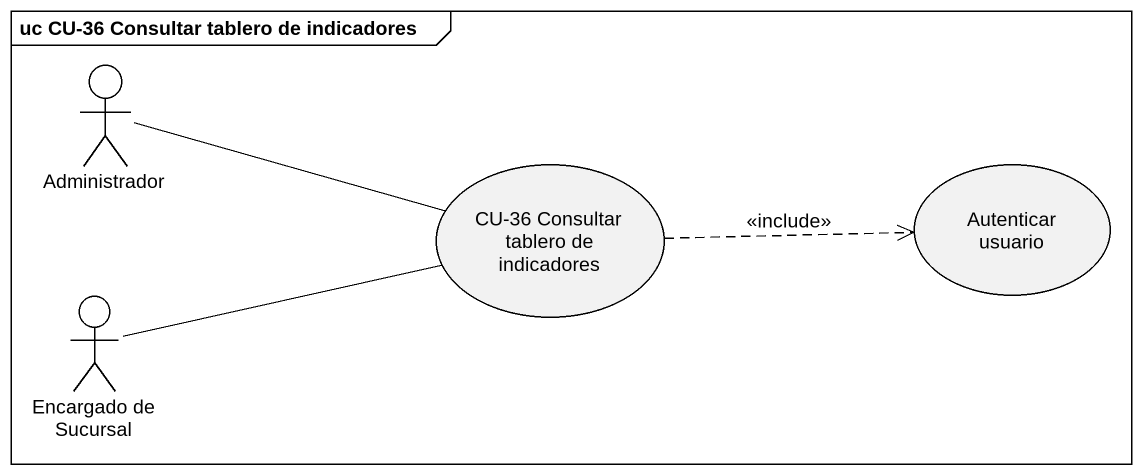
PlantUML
@startuml
mainframe uc CU-36 Consultar tablero de indicadores
actor Administrador
usecase "CU-36 Consultar tablero de indicadores" as CU_36_Consultar_tablero_de
usecase "Autenticar usuario" as Autenticar_usuario
actor "Encargado de Sucursal" as Encargado_de_Sucursal
Administrador -right- CU_36_Consultar_tablero_de
CU_36_Consultar_tablero_de .right.> Autenticar_usuario : <<include>>
Encargado_de_Sucursal -right- CU_36_Consultar_tablero_de
@enduml
